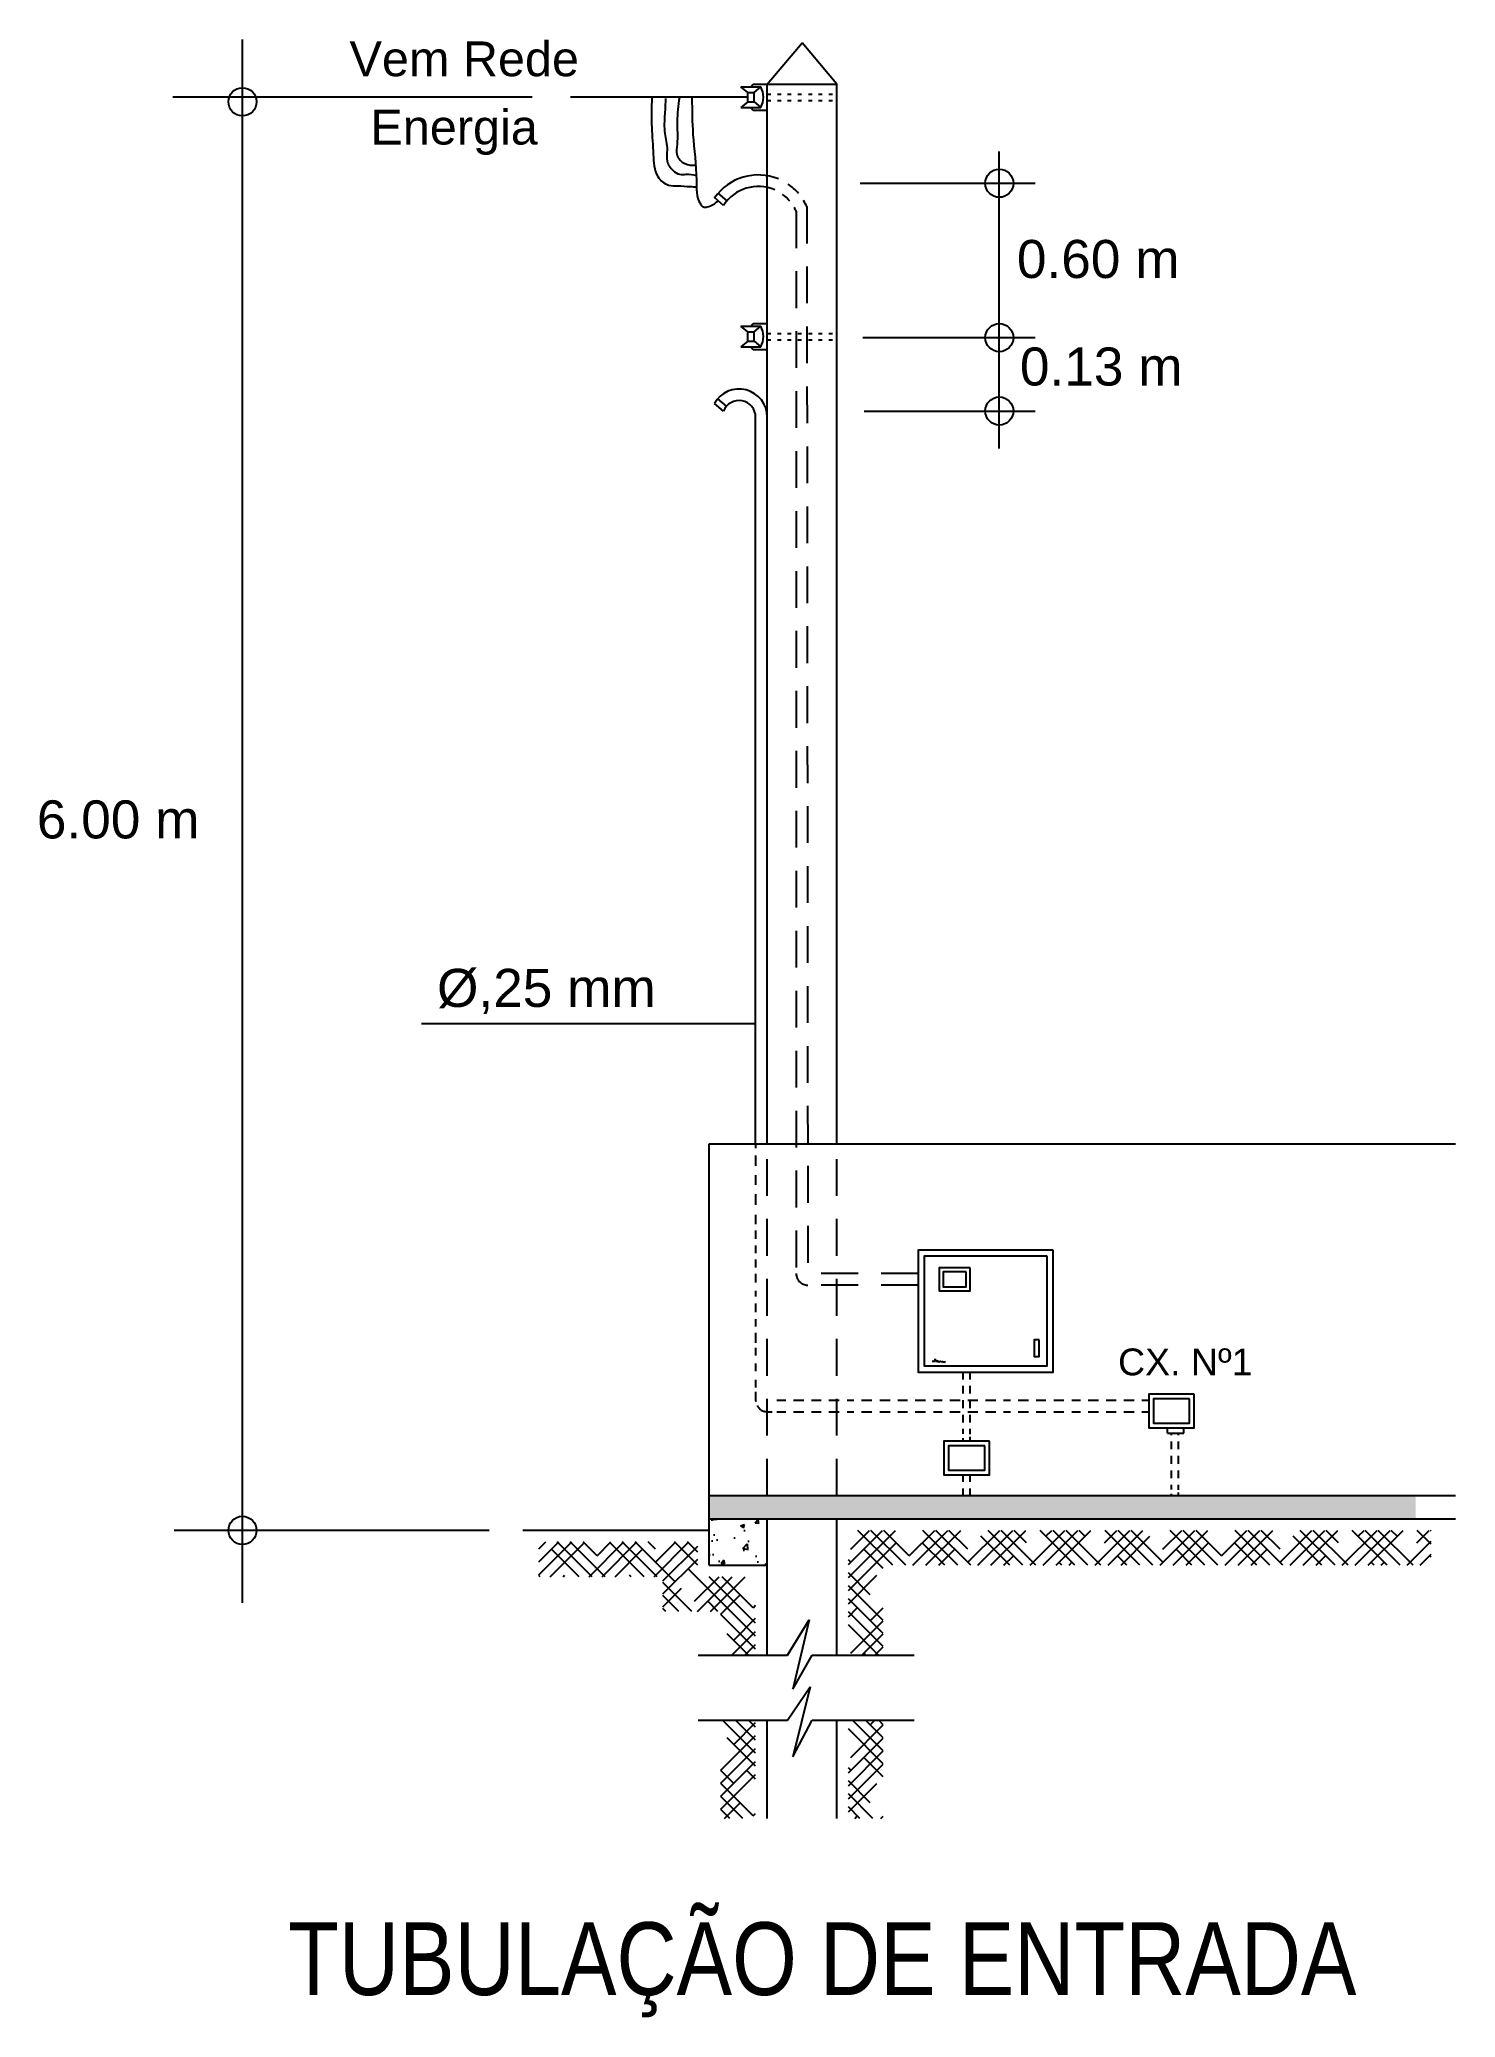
# Model space of a CAD drawing. Header units: millimetres. Extents: x 75.66 to 81.76, y 50.73 to 59.27.
import ezdxf

# ---------------------------------------------------------------- set-up
doc = ezdxf.new("R2010")
doc.units = ezdxf.units.MM
doc.header["$MEASUREMENT"] = 0
doc.linetypes.add('OCULTA2', pattern=[4.7625, 3.175, -1.5875])
for name, color, linetype in [('021', 1, 'Continuous'), ('025', 2, 'Continuous'), ('03', 3, 'Continuous')]:
    doc.layers.add(name, color=color, linetype=linetype)
doc.styles.add('CLAUDINEY', font='ARIAL.TTF')
doc.styles.add('COTAS', font='ARIAL.TTF', dxfattribs={"height": 0.15})
pattern_1 = [(45, (-93.012994, -22.71183), (0.084189901, 0.140316502), [0.635, -0.3175]), (135, (-93.012994, -22.71183), (0.084189901, -0.140316502), [0.635, -0.3175])]

# ---------------------------------------------------------------- blocks, each defined once
blk = doc.blocks.new('A$C61B0419A')
at = {"layer": '021', "linetype": 'Continuous', "ltscale": 0.05, "style": 'CLAUDINEY'}
blk.add_text('CX. Nº1', height=0.11574, dxfattribs=at).set_placement((0.0124, 0.0549))

msp = doc.modelspace()

# ---------------------------------------------------------------- hatches: boundary and pattern name
at = {"layer": '021', "linetype": 'Continuous', "ltscale": 0.05}
msp.add_hatch(color=256, dxfattribs=at).paths.add_polyline_path([(81.5921, 52.9819), (78.5451, 52.9819), (78.5451, 52.8819), (81.5921, 52.8819)])
h = msp.add_hatch(dxfattribs=at)
h.set_pattern_fill('AR-CONC', color=256, scale=0.001, style=0)
h.set_pattern_definition([(50, (-93.013, -22.71183), (0.18218467, -0.01593909), [0.01905, -0.20955]), (355, (-93.013, -22.71183), (-0.03524283, 0.19105664), [0.01524, -0.16764]), (100.451, (-92.99781, -22.71316), (0.1469425, 0.17511669), [0.01619, -0.17809]), (46.1842, (-93.013, -22.66103), (0.27107904, -0.04204233), [0.028575, -0.314325]), (96.6356, (-92.9904, -22.66453), (0.23740423, 0.24742556), [0.024285, -0.267135]), (351.184, (-93.013, -22.66103), (0.2374046, 0.2474251), [0.02286, -0.25146]), (21, (-92.9876, -22.67373), (0.15161488, -0.10226552), [0.01905, -0.20955]), (326, (-92.9876, -22.67373), (0.06180203, 0.18418797), [0.01524, -0.16764]), (71.4514, (-92.97496, -22.68225), (0.21341649, 0.08192286), [0.01619, -0.17809]), (37.5, (-93.012994, -22.71183), (0.003088603, 0.08455504), [0, -0.165608, 0, -0.17018, 0, -0.168275]), (7.5, (-93.01299, -22.71183), (0.066819663, 0.100180575), [0, -0.097028, 0, -0.161798, 0, -0.064135]), (327.5, (-93.069636, -22.71183), (0.135590595, -0.005728744), [0, -0.0635, 0, -0.19812, 0, -0.26289]), (317.5, (-93.09504, -22.71183), (0.14812918, 0.02542649), [0, -0.08255, 0, -0.131572, 0, -0.18669])])
h.paths.add_polyline_path([(78.7951, 52.6819), (78.7951, 52.8819), (78.5451, 52.8819), (78.5451, 52.6819)])
h = msp.add_hatch(dxfattribs=at)
h.set_pattern_fill('HOUND', color=256, scale=0.025, angle=45, style=0)
h.set_pattern_definition(pattern_1)
h.paths.add_polyline_path([(78.7451, 52.6319), (78.4951, 52.6319), (78.4951, 52.7819), (77.8096, 52.7819), (77.8096, 52.6319), (78.3451, 52.6319), (78.3451, 52.4819), (78.5951, 52.4819), (78.5951, 52.2934), (78.7451, 52.2934)])
h = msp.add_hatch(dxfattribs=at)
h.set_pattern_fill('HOUND', color=256, scale=0.025, angle=45, style=0)
h.set_pattern_definition(pattern_1)
h.paths.add_polyline_path([(81.6599, 52.8319), (79.1451, 52.8319), (79.1451, 52.2934), (79.2951, 52.2934), (79.2951, 52.6819), (81.6599, 52.6819)])
h = msp.add_hatch(dxfattribs=at)
h.set_pattern_fill('HOUND', color=256, scale=0.025, angle=45, style=0)
h.set_pattern_definition(pattern_1)
h.paths.add_polyline_path([(78.7451, 52.0127), (78.5951, 52.0127), (78.5951, 51.5888), (78.7451, 51.5888)])
h = msp.add_hatch(dxfattribs=at)
h.set_pattern_fill('HOUND', color=256, scale=0.025, angle=45, style=0)
h.set_pattern_definition(pattern_1)
h.paths.add_polyline_path([(79.2951, 52.0127), (79.1451, 52.0127), (79.1451, 51.5888), (79.2951, 51.5888)])

# ---------------------------------------------------------------- linework, layer by layer
for p, q in [((76.5312, 52.5191), (76.5312, 59.2653)), ((77.7808, 59.0166), (76.231, 59.0166)), ((78.6817, 59.0606), (78.7679, 59.0606)), ((78.7109, 59.0365), (78.6817, 59.0606)), ((78.7109, 58.9966), (78.6817, 58.9725)), ((78.7109, 59.0365), (78.7388, 59.0365)), ((78.7109, 58.9966), (78.7109, 59.0365)), ((78.7109, 58.9966), (78.7388, 58.9966)), ((78.7388, 59.0365), (78.7679, 59.0606)), ((78.7388, 58.9966), (78.7388, 59.0365)), ((78.7388, 58.9966), (78.7679, 58.9725)), ((78.7951, 59.0292), (78.811, 59.0292)), ((78.7951, 59.0026), (78.811, 59.0026)), ((78.8393, 59.0292), (78.8552, 59.0292)), ((78.8393, 59.0026), (78.8552, 59.0026)), ((78.8826, 59.0292), (78.8985, 59.0292)), ((78.8826, 59.0026), (78.8985, 59.0026)), ((78.9268, 59.0292), (78.9427, 59.0292)), ((78.9268, 59.0026), (78.9427, 59.0026)), ((78.9735, 59.0292), (78.9894, 59.0292)), ((78.9735, 59.0026), (78.9894, 59.0026)), ((79.0168, 59.0292), (79.0327, 59.0292)), ((79.0168, 59.0026), (79.0327, 59.0026)), ((79.061, 59.0292), (79.0769, 59.0292)), ((79.061, 59.0026), (79.0769, 59.0026)), ((78.6817, 58.9725), (78.7679, 58.9725)), ((79.7963, 57.5004), (79.7963, 58.7826)), ((79.1961, 58.6453), (79.951, 58.6453)), ((78.6065, 58.5497), (78.5671, 58.5834)), ((78.6216, 58.5697), (78.5836, 58.6022)), ((78.6817, 58.028), (78.7679, 58.028)), ((78.7109, 58.0038), (78.6817, 58.028)), ((78.7109, 57.964), (78.6817, 57.9398)), ((78.7109, 58.0038), (78.7388, 58.0038)), ((78.7109, 57.964), (78.7109, 58.0038)), ((78.7109, 57.964), (78.7388, 57.964)), ((78.7388, 58.0038), (78.7679, 58.028)), ((78.7388, 57.964), (78.7388, 58.0038)), ((78.7388, 57.964), (78.7679, 57.9398)), ((78.7951, 57.9965), (78.811, 57.9965)), ((78.7951, 57.9699), (78.811, 57.9699)), ((78.8393, 57.9965), (78.8552, 57.9965)), ((78.8393, 57.9699), (78.8552, 57.9699)), ((78.8826, 57.9965), (78.8985, 57.9965)), ((78.8826, 57.9699), (78.8985, 57.9699)), ((78.9268, 57.9965), (78.9427, 57.9965)), ((78.9268, 57.9699), (78.9427, 57.9699)), ((78.9735, 57.9965), (78.9894, 57.9965)), ((78.9735, 57.9699), (78.9894, 57.9699)), ((79.0168, 57.9965), (79.0327, 57.9965)), ((79.0168, 57.9699), (79.0327, 57.9699)), ((79.061, 57.9965), (79.0769, 57.9965)), ((79.061, 57.9699), (79.0769, 57.9699)), ((79.2074, 57.979), (79.951, 57.979)), ((78.6817, 57.9398), (78.7679, 57.9398)), ((78.6195, 57.683), (78.5815, 57.7155)), ((78.6065, 57.6613), (78.5671, 57.6949)), ((78.7451, 54.5006), (78.7451, 57.6358)), ((79.213, 57.6623), (79.951, 57.6623)), ((78.7451, 55.0173), (77.303, 55.0173)), ((78.7451, 54.5006), (78.7451, 54.4808)), ((78.7451, 54.4492), (78.7451, 54.4052)), ((78.7451, 54.3654), (78.7451, 54.3224)), ((78.7451, 54.2826), (78.7451, 54.2366)), ((78.7451, 54.1936), (78.7451, 54.1538)), ((78.7451, 54.1262), (78.7451, 54.0894)), ((78.7451, 54.0618), (78.7451, 54.028)), ((78.7451, 54.0004), (78.7451, 53.9667)), ((78.7451, 53.9391), (78.7451, 53.9023)), ((78.7451, 53.8655), (78.7451, 53.8409)), ((78.7451, 53.8103), (78.7451, 53.7735)), ((78.7451, 53.7428), (78.7451, 53.7121)), ((78.7451, 53.6845), (78.7451, 53.6416)), ((78.7451, 53.6201), (78.7451, 53.5864)), ((78.7451, 53.5527), (78.7451, 53.5189)), ((79.5069, 53.5619), (79.5178, 53.5619)), ((79.5178, 53.5619), (79.5191, 53.5727)), ((79.5191, 53.5727), (79.5205, 53.5619)), ((79.5205, 53.5619), (79.5299, 53.5605)), ((79.5299, 53.5605), (79.5286, 53.5659)), ((79.5286, 53.5659), (79.5354, 53.5578)), ((79.5354, 53.5578), (79.5394, 53.5632)), ((79.5394, 53.5632), (79.5421, 53.5591)), ((79.5421, 53.5591), (79.5475, 53.5632)), ((79.5475, 53.5632), (79.5516, 53.5578)), ((79.5516, 53.5578), (79.5543, 53.5591)), ((79.5543, 53.5591), (79.5611, 53.5591)), ((79.5611, 53.5591), (79.5638, 53.5578)), ((78.7451, 53.4821), (78.7451, 53.4484)), ((79.6403, 53.4836), (79.6403, 53.5153)), ((79.6403, 53.4224), (79.6403, 53.4554)), ((79.6703, 53.4836), (79.6703, 53.5153)), ((79.6703, 53.4224), (79.6703, 53.4554)), ((78.7451, 53.43), (78.7451, 53.394)), ((78.8369, 53.394), (78.8747, 53.394)), ((78.908, 53.394), (78.9525, 53.394)), ((78.9859, 53.394), (79.0282, 53.394)), ((79.0615, 53.394), (79.106, 53.394)), ((79.1394, 53.394), (79.1691, 53.394)), ((79.2025, 53.394), (79.247, 53.394)), ((79.2804, 53.394), (79.3249, 53.394)), ((79.3582, 53.394), (79.4005, 53.394)), ((79.4339, 53.394), (79.4784, 53.394)), ((79.5117, 53.394), (79.5496, 53.394)), ((79.5829, 53.394), (79.6274, 53.394)), ((79.6403, 53.3588), (79.6403, 53.3942)), ((79.6608, 53.394), (79.7031, 53.394)), ((79.6703, 53.3588), (79.6703, 53.3942)), ((79.7364, 53.394), (79.7809, 53.394)), ((79.8143, 53.394), (79.844, 53.394)), ((79.8774, 53.394), (79.9219, 53.394)), ((79.9553, 53.394), (79.9975, 53.394)), ((80.0309, 53.394), (80.0754, 53.394)), ((80.1088, 53.394), (80.1466, 53.394)), ((80.18, 53.394), (80.2244, 53.394)), ((80.2578, 53.394), (80.3001, 53.394)), ((80.3335, 53.394), (80.378, 53.394)), ((80.4113, 53.394), (80.441, 53.394)), ((78.7951, 53.344), (78.8158, 53.344)), ((78.8369, 53.344), (78.8747, 53.344)), ((78.908, 53.344), (78.9525, 53.344)), ((78.9859, 53.344), (79.0282, 53.344)), ((79.0615, 53.344), (79.106, 53.344)), ((79.1394, 53.344), (79.1691, 53.344)), ((79.2025, 53.344), (79.247, 53.344)), ((79.2804, 53.344), (79.3249, 53.344)), ((79.3582, 53.344), (79.4005, 53.344)), ((79.4339, 53.344), (79.4784, 53.344)), ((79.5117, 53.344), (79.5496, 53.344)), ((79.5829, 53.344), (79.6274, 53.344)), ((79.6403, 53.2976), (79.6403, 53.3306)), ((79.6403, 53.2492), (79.6403, 53.2694)), ((79.6608, 53.344), (79.7031, 53.344)), ((79.6703, 53.2976), (79.6703, 53.3306)), ((79.6703, 53.2475), (79.6703, 53.2694)), ((79.7364, 53.344), (79.7809, 53.344)), ((79.8143, 53.344), (79.844, 53.344)), ((79.8774, 53.344), (79.9219, 53.344)), ((79.9553, 53.344), (79.9975, 53.344)), ((80.0309, 53.344), (80.0754, 53.344)), ((80.1088, 53.344), (80.1466, 53.344)), ((80.18, 53.344), (80.2244, 53.344)), ((80.2578, 53.344), (80.3001, 53.344)), ((80.3335, 53.344), (80.378, 53.344)), ((80.4113, 53.344), (80.441, 53.344)), ((80.5214, 53.2515), (80.5214, 53.275)), ((80.5926, 53.2515), (80.5926, 53.275)), ((79.6403, 53.2167), (79.6403, 53.2301)), ((79.6703, 53.2167), (79.6703, 53.2351)), ((80.5214, 53.2515), (80.5926, 53.2515)), ((80.5392, 53.2434), (80.5392, 53.2515)), ((80.5392, 53.1822), (80.5392, 53.2151)), ((80.5692, 53.2434), (80.5692, 53.2515)), ((80.5692, 53.1822), (80.5692, 53.2151)), ((80.5392, 53.1186), (80.5392, 53.1539)), ((80.5392, 53.0574), (80.5392, 53.0903)), ((80.5692, 53.1186), (80.5692, 53.1539)), ((80.5692, 53.0574), (80.5692, 53.0903)), ((79.6403, 53.0409), (79.6403, 53.0718)), ((79.6403, 52.9819), (79.6403, 53.0127)), ((79.6703, 53.0409), (79.6703, 53.0718)), ((79.6703, 52.9819), (79.6703, 53.0127)), ((80.5392, 53.009), (80.5392, 53.0291)), ((80.5692, 53.0073), (80.5692, 53.0291)), ((80.5392, 52.9819), (80.5392, 52.9899)), ((80.5692, 52.9819), (80.5692, 52.9949)), ((77.595, 52.8319), (76.2366, 52.8319)), ((78.883, 52.2934), (78.9753, 52.4461)), ((78.9753, 52.4461), (78.906, 52.1469)), ((78.4965, 52.2934), (78.883, 52.2934)), ((78.906, 52.1469), (78.9888, 52.2934)), ((78.9888, 52.2934), (79.4289, 52.2934)), ((78.883, 52.0127), (78.9808, 52.1573)), ((78.9808, 52.1573), (78.906, 51.8554)), ((78.4965, 52.0127), (78.883, 52.0127)), ((78.906, 51.8554), (78.9888, 52.0127)), ((78.9888, 52.0127), (79.4289, 52.0127))]:
    msp.add_line(p, q, dxfattribs=at)
at = {"layer": '021', "linetype": 'OCULTA2', "ltscale": 0.05}
for p, q in [((78.9201, 58.5243), (78.9201, 53.9404)), ((78.9658, 58.5445), (78.9701, 53.9404)), ((78.7951, 52.9819), (78.7951, 54.5006)), ((79.0951, 52.9819), (79.0951, 54.5006)), ((79.4458, 53.9404), (78.9701, 53.9404)), ((79.4458, 53.8904), (78.9701, 53.8904))]:
    msp.add_line(p, q, dxfattribs=at)
at = {"layer": '021', "linetype": 'Continuous'}
for points in [[(80.0291, 54.0417), (79.4458, 54.0417), (79.4458, 53.5153), (80.0291, 53.5153)], [(80.0026, 54.0152), (79.4723, 54.0152), (79.4723, 53.5418), (80.0026, 53.5418)], [(79.6713, 53.965), (79.5369, 53.965), (79.5369, 53.8658), (79.6713, 53.8658)], [(79.6536, 53.9474), (79.5546, 53.9474), (79.5546, 53.8835), (79.6536, 53.8835)], [(79.9679, 53.654), (79.9465, 53.654), (79.9465, 53.5828), (79.9679, 53.5828)], [(80.6373, 53.42), (80.441, 53.42), (80.441, 53.275), (80.6373, 53.275)], [(80.6173, 53.4), (80.461, 53.4), (80.461, 53.295), (80.6173, 53.295)], [(79.7535, 53.2167), (79.5572, 53.2167), (79.5572, 53.0718), (79.7535, 53.0718)], [(79.7335, 53.1967), (79.5772, 53.1967), (79.5772, 53.0918), (79.7335, 53.0918)]]:
    msp.add_lwpolyline(points, close=True, dxfattribs=at)
at = {"layer": '021', "linetype": 'Continuous', "ltscale": 0.05}
for centre in [(76.5312, 58.9966), (79.7963, 58.6453), (79.7963, 57.979), (79.7963, 57.6623), (76.5312, 52.8319)]:
    msp.add_circle(centre, 0.0607, dxfattribs=at)
for centre, radius, start, end in [((78.7564, 58.4521), 0.2289, 67.65719, 145.29371), ((78.7564, 58.4521), 0.2289, 40.63288, 55.77779), ((78.7564, 58.4521), 0.1789, 66.53164, 146.92254), ((78.7564, 58.4521), 0.1789, 40.14066, 54.04597), ((78.7564, 58.4521), 0.2289, 23.802, 31.18799), ((78.7564, 58.4521), 0.1789, 23.802, 29.56793), ((78.6735, 57.6358), 0.1216, 360, 150.94874), ((78.6735, 57.6358), 0.0716, 0, 159.19982)]:
    msp.add_arc(centre, radius, start, end, dxfattribs=at)
at = {"layer": '021', "linetype": 'OCULTA2', "ltscale": 0.05}
for centre, start, end in [((78.9701, 53.9404), 180, 270), ((78.9701, 53.9404), 180, 270), ((78.9701, 53.9404), 180, 270), ((78.7951, 53.394), 180, 186.05139), ((78.7951, 53.394), 208.11275, 270)]:
    msp.add_arc(centre, 0.05, start, end, dxfattribs=at)
at = {"layer": '025', "linetype": 'Continuous', "ltscale": 0.05}
for p, q in [((78.7951, 59.0729), (78.9451, 59.2512)), ((79.0951, 59.0729), (78.9451, 59.2512)), ((78.7248, 59.0606), (78.7339, 59.0729)), ((78.7339, 59.0729), (78.7951, 59.0729)), ((78.7951, 54.5006), (78.7951, 59.0729)), ((78.7951, 59.0729), (79.0951, 59.0729)), ((79.0951, 54.5006), (79.0951, 59.0729)), ((78.7248, 58.9725), (78.7339, 58.9602)), ((78.7339, 58.9602), (78.7951, 58.9602)), ((78.7248, 58.028), (78.7339, 58.0402)), ((78.7339, 58.0402), (78.7951, 58.0402)), ((78.7248, 57.9398), (78.7339, 57.9276)), ((78.7339, 57.9276), (78.7951, 57.9276)), ((78.5451, 54.5006), (81.7641, 54.5006)), ((78.5451, 52.9819), (78.5451, 54.5006)), ((78.5451, 52.9819), (81.7641, 52.9819)), ((78.5451, 52.6819), (78.5451, 52.9819)), ((78.5451, 52.8819), (81.7641, 52.8819)), ((78.7951, 52.2934), (78.7951, 52.8819)), ((79.0951, 52.2934), (79.0951, 52.8819)), ((78.5451, 52.8319), (77.7409, 52.8319)), ((78.5451, 52.6819), (78.7951, 52.6819)), ((78.7951, 51.5888), (78.7951, 52.0127)), ((79.0951, 51.5888), (79.0951, 52.0127))]:
    msp.add_line(p, q, dxfattribs=at)
for centre in [(78.6811, 59.0166), (78.6811, 57.9839)]:
    msp.add_arc(centre, 0.0973, 333.07057, 26.92943, dxfattribs=at)
at = {"layer": '03', "linetype": 'Continuous', "ltscale": 0.05}
msp.add_line((78.7109, 59.0166), (77.9461, 59.0166), dxfattribs=at)
for points, knots in [([(78.2969, 59.0147), (78.2961, 58.9715), (78.2946, 58.8894), (78.3045, 58.7774), (78.306, 58.6809), (78.3624, 58.633), (78.4142, 58.6352), (78.4539, 58.6306), (78.4806, 58.6303), (78.4896, 58.6303)], [0, 0, 0, 0, 0.1290614, 0.245075, 0.34308, 0.402035, 0.4419219, 0.4950244, 0.5221815, 0.5221815, 0.5221815, 0.5221815]), ([(78.4161, 59.0147), (78.4114, 58.9804), (78.402, 58.9132), (78.4112, 58.8314), (78.3984, 58.764), (78.4376, 58.7238), (78.4701, 58.7222), (78.4868, 58.7236)], [0, 0, 0, 0, 0.1030674, 0.2023454, 0.2486751, 0.2978923, 0.3463457, 0.3463457, 0.3463457, 0.3463457])]:
    msp.add_open_spline(points, degree=3, knots=knots, dxfattribs=at)
for points in [[(78.3565, 59.0114), (78.3532, 58.9452), (78.3532, 58.8592), (78.3631, 58.7897), (78.3631, 58.74), (78.3896, 58.7003), (78.4161, 58.6838), (78.446, 58.6838), (78.489, 58.6805)], [(78.4704, 59.0136), (78.4747, 58.856), (78.4896, 58.658), (78.5067, 58.5558), (78.5195, 58.543), (78.5365, 58.543), (78.5621, 58.5536), (78.5813, 58.5685)]]:
    msp.add_spline(points, degree=3, dxfattribs=at)

# ---------------------------------------------------------------- block references
msp.add_blockref('A$C61B0419A', (80.2962, 53.4461), dxfattribs=at)

# ---------------------------------------------------------------- texts
at = {"layer": '021', "linetype": 'Continuous', "ltscale": 0.05, "style": 'CLAUDINEY'}
for s, height, p in [('Vem Rede ', 0.15, (76.9931, 59.1071)), ('Energia', 0.15, (77.0832, 58.8123)), ('0.60 m', 0.16425, (79.8723, 58.2363)), ('0.13 m', 0.16425, (79.8852, 57.7722)), ('6.00 m', 0.16425, (75.6442, 55.8178)), ('Ø,25 mm', 0.16425, (77.3707, 55.0907))]:
    msp.add_text(s, height=height, dxfattribs=at).set_placement(p)
at = {"layer": '03', "style": 'COTAS', "width": 0.818629}
msp.add_text('TUBULAÇÃO DE ENTRADA', height=0.314034, dxfattribs=at).set_placement((76.728, 50.8268))

doc.saveas('drawing.dxf')
